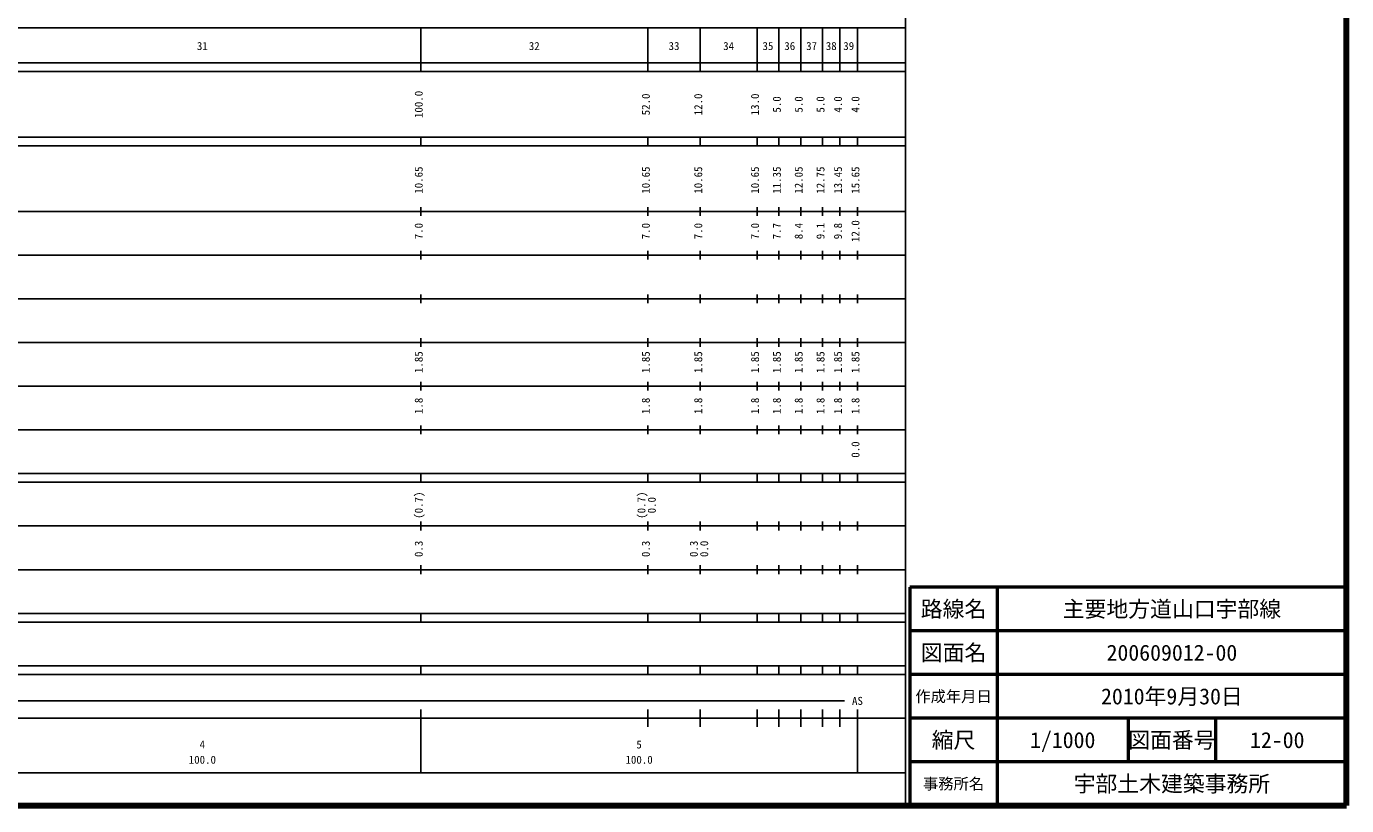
# Model space of a CAD drawing. Units: millimetres on the paper, enlarged 1000 times. Extents: x 40000 to 680000, y 20000 to 380000.
# Drawn here: x 377712 to 680000, y 20000 to 198357 of the extents above; entities that cross this region are included whole.
import ezdxf
from ezdxf.enums import TextEntityAlignment as Align

# ---------------------------------------------------------------- set-up
doc = ezdxf.new("R2010")
doc.units = ezdxf.units.MM
doc.header["$LTSCALE"] = 1000
for name, color, linetype, lineweight in [('M-TTL', 2, 'Continuous', 140), ('M-TTL-BAND', 7, 'Continuous', 25), ('M-TTL-FRAM', 2, 'Continuous', 50), ('M-TTL-LINE', 7, 'Continuous', 50)]:
    doc.layers.add(name, color=color, linetype=linetype, lineweight=lineweight)
doc.layers.add('M-TTL-TXT', color=7, linetype='Continuous')
doc.styles.add('ＭＳ ゴシック', font='')
doc.styles.get('ＭＳ ゴシック').set_extended_font_data('MS Gothic')

msp = doc.modelspace()

# ---------------------------------------------------------------- linework, layer by layer
at = {"layer": 'M-TTL'}
for p, q in [((680000, 20000), (680000, 380000)), ((40000, 20000), (680000, 20000))]:
    msp.add_line(p, q, dxfattribs=at)
at = {"layer": 'M-TTL-BAND'}
for p, q in [((579000, 20000), (579000, 370000)), ((68000, 198000), (579000, 198000)), ((468000, 188000), (468000, 198000)), ((520000, 188000), (520000, 198000)), ((532000, 188000), (532000, 198000)), ((545000, 188000), (545000, 198000)), ((550000, 188000), (550000, 198000)), ((555000, 188000), (555000, 198000)), ((560000, 188000), (560000, 198000)), ((564000, 188000), (564000, 198000)), ((568000, 188000), (568000, 198000)), ((40000, 190000), (579000, 190000)), ((40000, 188000), (579000, 188000)), ((40000, 173000), (579000, 173000)), ((468000, 171000), (468000, 173000)), ((520000, 171000), (520000, 173000)), ((532000, 171000), (532000, 173000)), ((545000, 171000), (545000, 173000)), ((550000, 171000), (550000, 173000)), ((555000, 171000), (555000, 173000)), ((560000, 171000), (560000, 173000)), ((564000, 171000), (564000, 173000)), ((568000, 171000), (568000, 173000)), ((40000, 171000), (579000, 171000)), ((40000, 156000), (579000, 156000)), ((468000, 155000), (468000, 157000)), ((520000, 155000), (520000, 157000)), ((532000, 155000), (532000, 157000)), ((545000, 155000), (545000, 157000)), ((550000, 155000), (550000, 157000)), ((555000, 155000), (555000, 157000)), ((560000, 155000), (560000, 157000)), ((564000, 155000), (564000, 157000)), ((568000, 155000), (568000, 157000)), ((46000, 146000), (579000, 146000)), ((468000, 145000), (468000, 147000)), ((520000, 145000), (520000, 147000)), ((532000, 145000), (532000, 147000)), ((545000, 145000), (545000, 147000)), ((550000, 145000), (550000, 147000)), ((555000, 145000), (555000, 147000)), ((560000, 145000), (560000, 147000)), ((564000, 145000), (564000, 147000)), ((568000, 145000), (568000, 147000)), ((468000, 135000), (468000, 137000)), ((520000, 135000), (520000, 137000)), ((532000, 135000), (532000, 137000)), ((545000, 135000), (545000, 137000)), ((550000, 135000), (550000, 137000)), ((555000, 135000), (555000, 137000)), ((560000, 135000), (560000, 137000)), ((564000, 135000), (564000, 137000)), ((568000, 135000), (568000, 137000)), ((52000, 136000), (579000, 136000)), ((468000, 125000), (468000, 127000)), ((520000, 125000), (520000, 127000)), ((532000, 125000), (532000, 127000)), ((545000, 125000), (545000, 127000)), ((550000, 125000), (550000, 127000)), ((555000, 125000), (555000, 127000)), ((560000, 125000), (560000, 127000)), ((564000, 125000), (564000, 127000)), ((568000, 125000), (568000, 127000)), ((46000, 126000), (579000, 126000)), ((52000, 116000), (579000, 116000)), ((468000, 115000), (468000, 117000)), ((520000, 115000), (520000, 117000)), ((532000, 115000), (532000, 117000)), ((545000, 115000), (545000, 117000)), ((550000, 115000), (550000, 117000)), ((555000, 115000), (555000, 117000)), ((560000, 115000), (560000, 117000)), ((564000, 115000), (564000, 117000)), ((568000, 115000), (568000, 117000)), ((46000, 106000), (579000, 106000)), ((468000, 105000), (468000, 107000)), ((520000, 105000), (520000, 107000)), ((532000, 105000), (532000, 107000)), ((545000, 105000), (545000, 107000)), ((550000, 105000), (550000, 107000)), ((555000, 105000), (555000, 107000)), ((560000, 105000), (560000, 107000)), ((564000, 105000), (564000, 107000)), ((568000, 105000), (568000, 107000)), ((40000, 96000), (579000, 96000)), ((40000, 94000), (579000, 94000)), ((468000, 94000), (468000, 96000)), ((520000, 94000), (520000, 96000)), ((532000, 94000), (532000, 96000)), ((545000, 94000), (545000, 96000)), ((550000, 94000), (550000, 96000)), ((555000, 94000), (555000, 96000)), ((560000, 94000), (560000, 96000)), ((564000, 94000), (564000, 96000)), ((568000, 94000), (568000, 96000)), ((468000, 83000), (468000, 85000)), ((520000, 83000), (520000, 85000)), ((532000, 83000), (532000, 85000)), ((545000, 83000), (545000, 85000)), ((550000, 83000), (550000, 85000)), ((555000, 83000), (555000, 85000)), ((560000, 83000), (560000, 85000)), ((564000, 83000), (564000, 85000)), ((568000, 83000), (568000, 85000)), ((49000, 84000), (579000, 84000)), ((40000, 74000), (579000, 74000)), ((468000, 73000), (468000, 75000)), ((520000, 73000), (520000, 75000)), ((532000, 73000), (532000, 75000)), ((545000, 73000), (545000, 75000)), ((550000, 73000), (550000, 75000)), ((555000, 73000), (555000, 75000)), ((560000, 73000), (560000, 75000)), ((564000, 73000), (564000, 75000)), ((568000, 73000), (568000, 75000)), ((40000, 64000), (579000, 64000)), ((468000, 62000), (468000, 64000)), ((520000, 62000), (520000, 64000)), ((532000, 62000), (532000, 64000)), ((545000, 62000), (545000, 64000)), ((550000, 62000), (550000, 64000)), ((555000, 62000), (555000, 64000)), ((560000, 62000), (560000, 64000)), ((564000, 62000), (564000, 64000)), ((568000, 62000), (568000, 64000)), ((40000, 62000), (579000, 62000)), ((40000, 52000), (579000, 52000)), ((468000, 50000), (468000, 52000)), ((520000, 50000), (520000, 52000)), ((532000, 50000), (532000, 52000)), ((545000, 50000), (545000, 52000)), ((550000, 50000), (550000, 52000)), ((555000, 50000), (555000, 52000)), ((560000, 50000), (560000, 52000)), ((564000, 50000), (564000, 52000)), ((568000, 50000), (568000, 52000)), ((40000, 50000), (579000, 50000)), ((71000, 44000), (565000, 44000)), ((40000, 40000), (579000, 40000)), ((468000, 27500), (468000, 42000)), ((520000, 38000), (520000, 42000)), ((532000, 38000), (532000, 42000)), ((545000, 38000), (545000, 42000)), ((550000, 38000), (550000, 42000)), ((555000, 38000), (555000, 42000)), ((560000, 38000), (560000, 42000)), ((564000, 38000), (564000, 42000)), ((568000, 27500), (568000, 42000)), ((68000, 27500), (579000, 27500))]:
    msp.add_line(p, q, dxfattribs=at)
at = {"layer": 'M-TTL-FRAM'}
for p, q in [((680000, 70000), (580000, 70000)), ((580000, 70000), (580000, 20000))]:
    msp.add_line(p, q, dxfattribs=at)
at = {"layer": 'M-TTL-LINE'}
for p, q in [((600000, 70000), (600000, 20000)), ((680000, 60000), (580000, 60000)), ((680000, 50000), (580000, 50000)), ((680000, 40000), (580000, 40000)), ((630000, 40000), (630000, 30000)), ((650000, 40000), (650000, 30000)), ((680000, 30000), (580000, 30000))]:
    msp.add_line(p, q, dxfattribs=at)

# ---------------------------------------------------------------- texts
at = {"layer": 'M-TTL-BAND', "style": 'ＭＳ ゴシック'}
for s, p in [('31', (418000, 192405)), ('32', (494000, 192405)), ('33', (526000, 192405)), ('34', (538500, 192405)), ('35', (547500, 192405)), ('36', (552500, 192405)), ('37', (557500, 192405)), ('38', (562000, 192405)), ('39', (566000, 192405)), ('AS', (568000, 42500)), ('4', (418000, 32523)), ('5', (518000, 32523)), ('100.0', (418000, 29033)), ('100.0', (518000, 29033))]:
    msp.add_text(s, height=1833, dxfattribs=at).set_placement(p, align=Align.BOTTOM_CENTER)
for s, p in [('100.0', (469000, 180500)), ('52.0', (521000, 180500)), ('12.0', (533000, 180500)), ('13.0', (546000, 180500)), ('5.0', (551000, 180500)), ('5.0', (556000, 180500)), ('5.0', (561000, 180500)), ('4.0', (565000, 180500)), ('4.0', (569000, 180500)), ('10.65', (469000, 163174)), ('10.65', (521000, 163174)), ('10.65', (533000, 163174)), ('10.65', (546000, 163174)), ('11.35', (551000, 163174)), ('12.05', (556000, 163174)), ('12.75', (561000, 163174)), ('13.45', (565000, 163174)), ('15.65', (569000, 163174)), ('7.0', (469000, 151500)), ('7.0', (521000, 151500)), ('7.0', (533000, 151500)), ('7.0', (546000, 151500)), ('7.7', (551000, 151500)), ('8.4', (556000, 151500)), ('9.1', (561000, 151500)), ('9.8', (565000, 151500)), ('12.0', (569000, 151500)), ('1.85', (469000, 121500)), ('1.85', (521000, 121500)), ('1.85', (533000, 121500)), ('1.85', (546000, 121500)), ('1.85', (551000, 121500)), ('1.85', (556000, 121500)), ('1.85', (561000, 121500)), ('1.85', (565000, 121500)), ('1.85', (569000, 121500)), ('1.8', (469000, 111500)), ('1.8', (521000, 111500)), ('1.8', (533000, 111500)), ('1.8', (546000, 111500)), ('1.8', (551000, 111500)), ('1.8', (556000, 111500)), ('1.8', (561000, 111500)), ('1.8', (565000, 111500)), ('1.8', (569000, 111500)), ('0.0', (569000, 101500)), ('(0.7)', (469000, 88764)), ('(0.7)', (520000, 88764)), ('0.0', (522370, 88764)), ('0.3', (469000, 78764)), ('0.3', (521000, 78764)), ('0.3', (532000, 78764)), ('0.0', (534370, 78764))]:
    msp.add_text(s, height=1833, rotation=90, dxfattribs=at).set_placement(p, align=Align.BOTTOM_CENTER)
at = {"layer": 'M-TTL-TXT', "style": 'ＭＳ ゴシック'}
for s, height, p in [('路線名', 3666, (590000, 65000)), ('主要地方道山口宇部線', 3666, (640000, 65000)), ('図面名', 3666, (590000, 55000)), ('200609012-00', 3666, (640000, 55000)), ('作成年月日', 2566, (590000, 45000)), ('2010年9月30日', 3666, (640000, 45000)), ('縮尺', 3666, (590000, 35000)), ('1/1000', 3666, (615000, 35000)), ('図面番号', 3666, (640000, 35000)), ('12-00', 3666, (664125, 35000)), ('宇部土木建築事務所', 3666, (640000, 25000)), ('事務所名', 2566, (590000, 25000))]:
    msp.add_text(s, height=height, dxfattribs=at).set_placement(p, align=Align.MIDDLE_CENTER)

doc.saveas('drawing.dxf')
